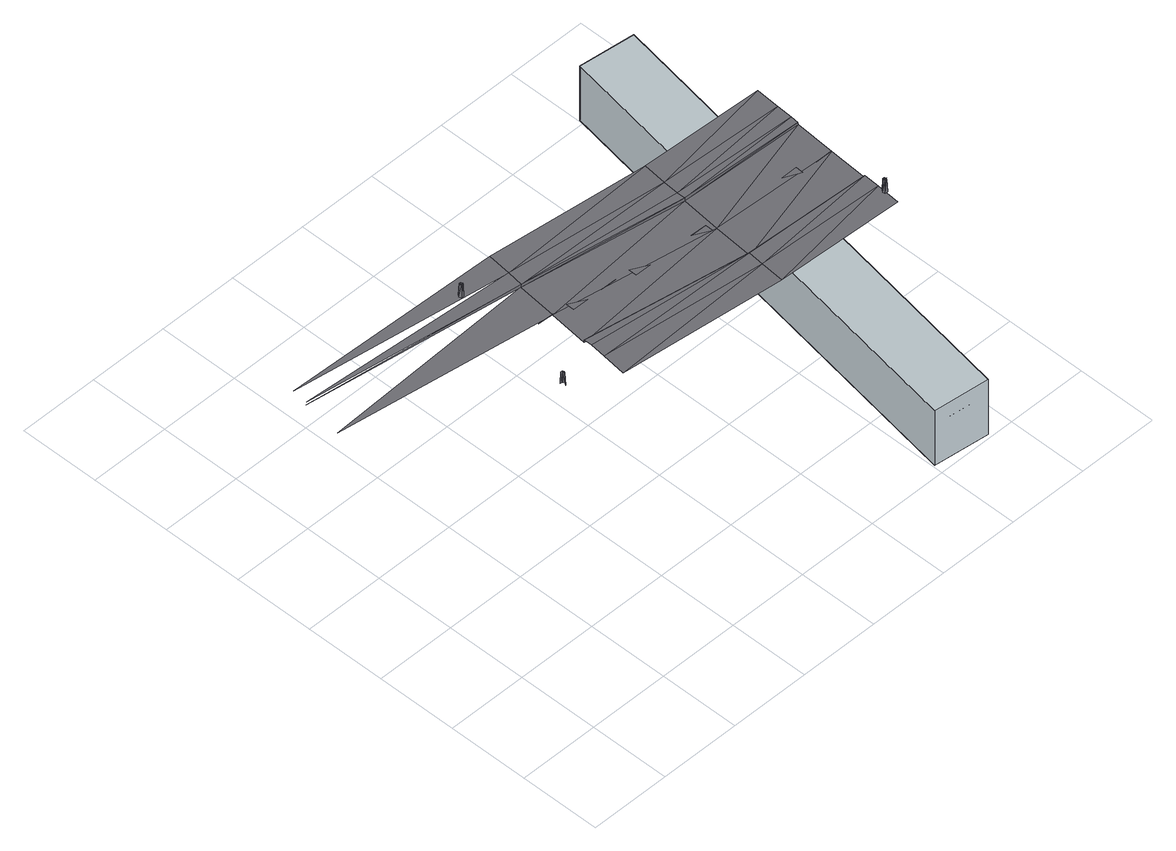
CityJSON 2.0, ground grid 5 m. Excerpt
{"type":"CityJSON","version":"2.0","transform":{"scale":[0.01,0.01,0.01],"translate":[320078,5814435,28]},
"CityObjects":{
"tunnel1":{"type":"Tunnel","geometry":[{"type":"MultiSurface","lod":"3","boundaries":[[[0,1,2,3]],[[1,4,5,2]],[[3,6,7,0]],[[5,4,7,6]]]}]},
"object1":{"type":"GenericCityObject","attributes":{"parcelType":"single","parcelState":"extinguished","parcelDimension":"3D","parcelUse":"tunnel","parcelName":"2009\\OP123049"},"geometry":[{"type":"Solid","lod":"3","boundaries":[[[[8,9,10,11]],[[10,12,13,11]],[[9,14,12,10]],[[8,15,14,9]],[[11,13,15,8]],[[12,14,15,13]]]]}]},
"road1":{"type":"Road","geometry":[{"type":"MultiSurface","lod":"3","boundaries":[[[16,17,18]],[[19,20,21]],[[21,22,19]],[[23,18,17]],[[24,16,18]],[[25,19,22]],[[17,26,23]],[[27,23,26]],[[18,23,24]],[[21,24,23]],[[23,27,21]],[[22,21,27]],[[28,29,30]],[[31,30,32]],[[33,32,34]],[[35,34,36]],[[37,38,39]],[[40,39,38]],[[38,41,40]],[[42,40,41]],[[39,40,43]],[[44,43,40]],[[45,46,37]],[[41,47,42]],[[40,42,44]],[[38,37,46]],[[46,48,38]],[[47,44,42]],[[41,38,48]],[[49,47,41]],[[48,49,41]],[[50,51,47]],[[48,46,49]],[[44,47,51]],[[50,47,49]],[[51,52,44]],[[53,49,46]],[[43,44,52]],[[46,45,53]],[[54,53,45]],[[49,53,50]],[[51,50,53]],[[53,54,51]],[[52,51,54]],[[55,56,57]],[[55,58,56]],[[59,60,61]],[[62,63,64]],[[64,65,66]],[[66,67,68]],[[62,69,70]],[[30,71,32]],[[72,73,74]],[[32,75,34]],[[29,68,76]],[[77,78,79]],[[69,80,70]],[[30,29,81]],[[62,70,63]],[[64,63,65]],[[66,65,67]],[[68,67,76]],[[36,34,82]],[[29,76,81]],[[30,81,71]],[[32,71,83]],[[32,83,75]],[[84,85,86]],[[34,75,82]],[[84,87,85]],[[63,88,65]],[[65,89,67]],[[70,80,90]],[[63,70,88]],[[81,91,71]],[[71,92,83]],[[76,67,93]],[[80,94,90]],[[81,76,95]],[[70,90,88]],[[65,88,89]],[[75,83,96]],[[67,89,93]],[[97,98,99]],[[82,75,100]],[[101,102,103]],[[104,103,102]],[[102,105,104]],[[103,104,106]],[[107,104,105]],[[108,106,104]],[[104,107,108]],[[109,110,101]],[[105,111,107]],[[102,101,110]],[[112,108,107]],[[110,111,102]],[[105,102,111]],[[112,107,113]],[[107,111,113]],[[113,114,112]],[[108,112,114]],[[111,110,115]],[[114,116,108]],[[106,108,116]],[[113,111,115]],[[76,93,95]],[[115,117,113]],[[81,95,91]],[[71,91,92]],[[118,119,120]],[[83,92,96]],[[75,96,100]]]}]},
"road2":{"type":"Road","geometry":[{"type":"MultiSurface","lod":"3","boundaries":[[[101,102,103]],[[104,103,102]],[[102,105,104]],[[103,104,106]],[[107,104,105]],[[108,106,104]],[[104,107,108]],[[109,110,101]],[[105,111,107]],[[102,101,110]],[[112,108,107]],[[110,111,102]],[[105,102,111]],[[112,107,113]],[[107,111,113]],[[113,114,112]],[[108,112,114]],[[111,110,115]],[[114,116,108]],[[106,108,116]],[[113,111,115]],[[115,117,113]]]}]}
},
"vertices":[
[2744,35,100],[2606,51,100],[3106,3016,100],[3255,2999,100],[2606,51,290],[3106,3016,290],[3255,2999,290],[2744,35,290],
[2512,62,0],[3009,3027,0],[3354,2987,0],[2857,22,0],[3354,2987,390],[2857,22,390],[3009,3027,390],[2512,62,390],
[1065,1244,879],[1067,1240,875],[1070,1249,879],[1058,1260,875],[1060,1256,879],[1069,1259,875],[1071,1262,790],[1073,1249,875],[1067,1256,879],[1057,1264,790],[1068,1236,790],[1077,1248,790],[12,1800,819],[1400,1650,757],[1428,1900,757],[41,2050,819],[1431,1900,777],[44,2050,839],[1444,2000,777],[56,2150,839],[1462,2150,777],[1144,2038,790],[1147,2041,875],[1138,2052,790],[1142,2051,875],[1149,2044,879],[1146,2051,879],[1147,2064,790],[1149,2060,875],[1159,2036,790],[1157,2040,875],[1150,2056,879],[1156,2044,879],[1160,2049,879],[1157,2056,879],[1160,2059,875],[1162,2062,790],[1164,2049,875],[1168,2048,790],[1300,1650,766],[1403,1650,762],[1303,1650,766],[1400,1650,762],[1500,1600,760],[1600,1600,758],[1500,1650,760],[1359,1250,777],[2400,1250,757],[1372,1350,777],[2403,1250,757],[1372,1400,777],[2403,1250,737],[1372,1400,757],[1341,1100,777],[2391,1150,757],[2450,1750,757],[1700,1600,756],[1797,1600,754],[1800,1600,754],[2459,1900,757],[2425,1500,737],[1897,1550,752],[1997,1550,750],[1900,1600,752],[2378,1000,757],[2450,1750,737],[2475,2050,757],[2450,1800,757],[2294,1550,745],[2397,1550,743],[2297,1550,745],[2394,1500,743],[3178,1200,780],[3181,1200,760],[3172,1100,780],[3212,1700,780],[3216,1750,780],[3197,1450,760],[3159,950,780],[3216,1700,760],[3222,1850,780],[2894,1500,756],[2991,1450,759],[2994,1500,759],[3231,2000,780],[3160,1038,780],[3163,1041,866],[3154,1051,780],[3158,1051,866],[3165,1044,869],[3162,1063,780],[3162,1050,869],[3164,1060,866],[3175,1037,780],[3174,1040,866],[3172,1044,869],[3166,1056,869],[3173,1056,869],[3175,1059,866],[3176,1050,869],[3177,1062,780],[3180,1049,866],[3091,1450,762],[3191,1450,765],[3094,1450,762]
]}
